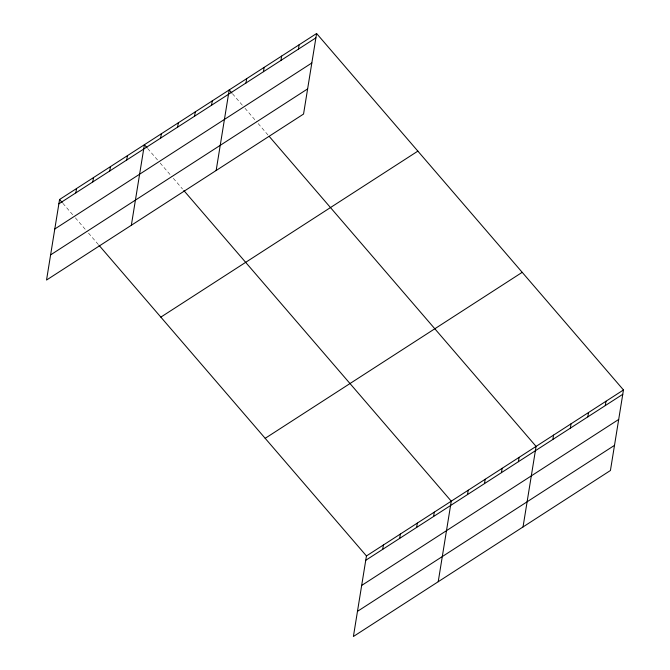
<?xml version="1.0" encoding="UTF-8"?>
<svg xmlns="http://www.w3.org/2000/svg" width="670" height="670" viewBox="0 0 670 670"><rect width="100%" height="100%" fill="white"/><g stroke="black" fill="none" stroke-linecap="round" stroke-linejoin="round"><path stroke-width="0.5" stroke-dasharray="3.35 2.51" d="M232.498 93.758L243.017 105.977M244.994 108.272L256.828 122.015M258.143 123.548L268.008 135.005M147.676 148.539L158.204 160.758M160.172 163.044L172.006 176.796M173.329 178.329L182.533 189.015M62.863 203.311L73.382 215.539M75.358 217.825L87.192 231.577M88.507 233.101L98.373 244.558"/><path stroke-width="1" d="M316.6 33.5L59.571 199.493L46.532 280.043L303.552 114.051L316.6 33.5L623.469 389.957L610.429 470.507L353.4 636.5L366.448 555.949L623.469 389.957M75.836 192.885L76.539 188.538M92.795 181.93L93.499 177.583M109.763 170.976L110.466 166.629M126.722 160.021L127.426 155.674M131.345 225.262L144.393 144.72L147.023 147.768M160.649 138.104L161.353 133.757M177.617 127.149L178.32 122.803M194.576 116.195L195.28 111.848M211.544 105.24L212.248 100.894M216.159 170.49L229.207 89.939L231.837 92.996M245.982 82.996L246.686 78.65M263.461 71.707L264.164 67.36M280.939 60.417L281.643 56.079M298.418 49.136L299.122 44.789M382.712 549.341L383.416 544.995M399.672 538.387L400.375 534.04M416.639 527.432L417.343 523.086M433.599 516.478L434.302 512.131M438.222 581.719L451.27 501.177L183.848 190.548M467.526 494.56L468.23 490.214M484.494 483.606L485.197 479.259M501.453 472.651L502.157 468.305M518.421 461.697L519.124 457.35M523.035 526.947L536.084 446.396L269.323 136.529M552.859 439.453L553.562 435.106M570.337 428.163L571.041 423.817M587.816 416.874L588.52 412.536M605.295 405.593L605.998 401.246M58.868 203.839L315.897 37.847M54.798 228.989L311.818 62.988M50.602 254.893L307.622 88.901M160.842 317.128L417.862 151.127M265.178 438.322L522.206 272.33M365.745 560.296L622.765 394.303M361.674 585.446L618.695 419.453M357.478 611.35L614.499 445.357M59.571 199.493L62.201 202.549M99.026 245.321L366.448 555.949"/></g></svg>
